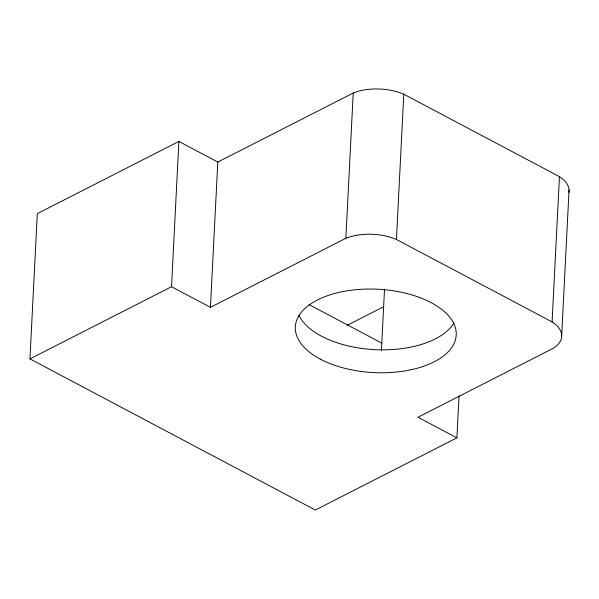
<?xml version="1.0" encoding="UTF-8"?>
<svg xmlns="http://www.w3.org/2000/svg" width="599" height="599" viewBox="0 0 599 599"><rect width="100%" height="100%" fill="white"/><g stroke="black" fill="none" stroke-linecap="round" stroke-linejoin="round"><path stroke-width="0.9" d="M459.029 395.954L456.902 437.862L315.329 510.034L29.95 358.898L37.31 213.626L178.884 141.446L217.804 162.059L353.223 93.017A40.275 20.868 2.9 0 1 403.793 94.208L559.451 176.645A40.275 20.868 2.9 0 1 568.908 192.361M29.95 358.898L171.531 286.719L178.884 141.446M171.531 286.719L210.444 307.332L217.804 162.059M210.444 307.332L345.863 238.29L353.223 93.017M381.413 350.535L384.513 289.362M456.902 437.862L417.99 417.248L553.416 348.206A40.275 20.868 2.9 0 0 552.091 321.918L396.433 239.48L403.793 94.208M552.091 321.918L559.451 176.645M561.69 335.275L569.05 190.003M347.15 325.324L383.757 306.666M309.077 304.614L381.788 343.115M345.863 238.29A40.275 20.868 2.9 0 1 396.433 239.48M454.02 322.831A80.551 41.728 2.9 0 1 375.184 349.666A80.551 41.728 2.9 0 1 298.916 315.329M320.375 359.153A80.551 41.728 2.9 0 0 454.027 343.556A80.551 41.728 2.9 0 0 352.923 290.013A80.551 41.728 2.9 0 0 320.375 359.153"/></g></svg>
